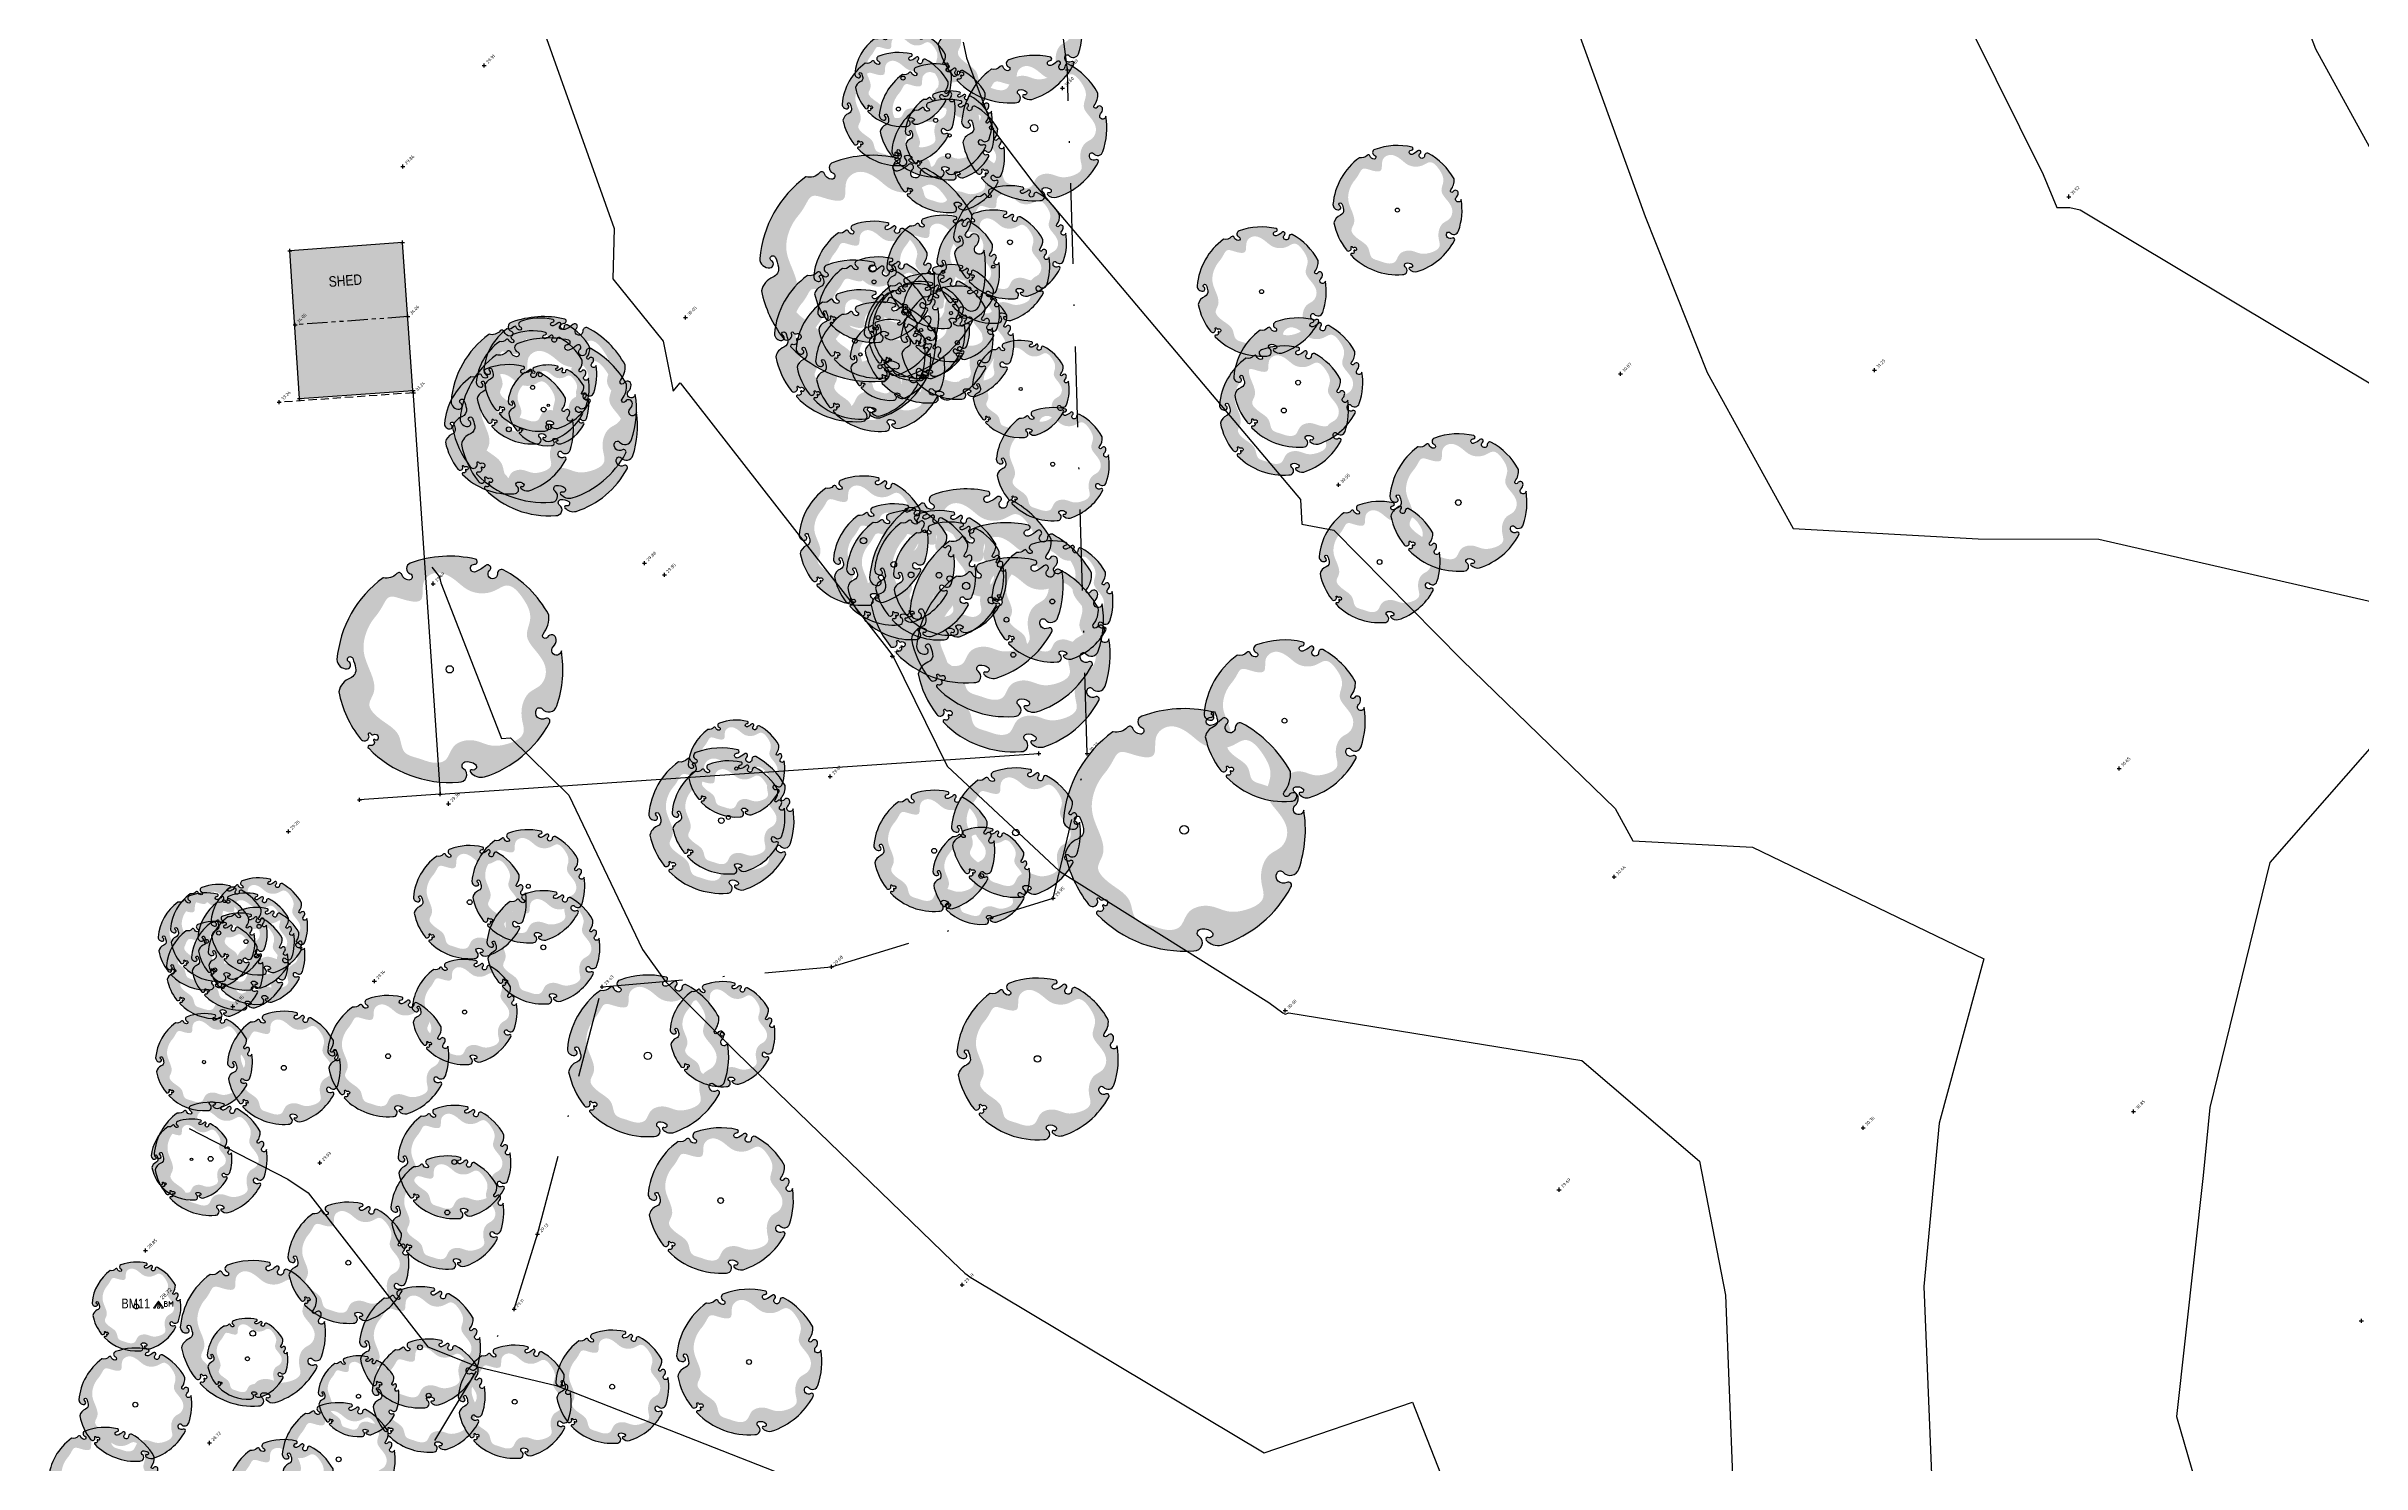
# Model space of a CAD drawing. Header units: metres. Extents: x 246075 to 247503, y 7418632 to 7419642.
# Drawn here: x 246483.1 to 246626.3, y 7419048.5 to 7419136.2 of the extents above; entities that cross this region are included whole.
import ezdxf
from ezdxf.enums import TextEntityAlignment as Align

# ---------------------------------------------------------------- set-up
doc = ezdxf.new("R2010")
doc.units = ezdxf.units.M
for name, pattern in [('DASHDOT', [10, 5, -2.5, 0, -2.5]), ('DASHED', [0.75, 0.5, -0.25]), ('PHANTOM', [2.5, 1.25, -0.25, 0.25, -0.25, 0.25, -0.25])]:
    doc.linetypes.add(name, pattern=pattern)
for name, color, linetype in [('-TEXT', 7, 'Continuous'), ('017_NAIL-L', 8, 'Continuous'), ('104_EXISTING_SURFACE-L', 35, 'Continuous'), ('104_EXISTING_SURFACE-S', 35, 'Continuous'), ('201_SINGLE_TREE-H', 63, 'Continuous'), ('201_SINGLE_TREE-S', 96, 'Continuous'), ('203_GROUP_TREES', 116, 'DASHDOT'), ('203_GROUP_TREES-L', 116, 'DASHDOT'), ('203_GROUP_TREES-S', 116, 'DASHDOT'), ('602_MINOR_BUILDING', 185, 'Continuous'), ('602_MINOR_BUILDING-S', 185, 'Continuous'), ('639_ROOF_RIDGE', 253, 'PHANTOM'), ('639_ROOF_RIDGE-L', 253, 'PHANTOM'), ('639_ROOF_RIDGE-S', 253, 'PHANTOM'), ('642_ROOF_GUTTER', 155, 'DASHED'), ('642_ROOF_GUTTER-L', 153, 'Continuous'), ('642_ROOF_GUTTER-S', 153, 'Continuous'), ('903_FENCE', 24, 'FENCELINE'), ('903_FENCE-S', 24, 'Continuous'), ('EX-BENCHMARK', 7, 'Continuous'), ('EX-BENCHMARK_(SLS)', 8, 'Continuous'), ('EX-BUILDING_LINE', 150, 'Continuous'), ('Surface_Contours_Major', 4, 'Continuous'), ('Surface_Contours_Minor', 253, 'Continuous')]:
    doc.layers.add(name, color=color, linetype=linetype)
doc.styles.add('BOLD', font='ARIALN.TTF')
doc.styles.add('ISO2.5', font='isocp.shx', dxfattribs={"height": 2.5})
doc.styles.get("Standard").update_dxf_attribs({"font": 'SIMPLEX.shx'})
doc.linetypes.add('FENCELINE', pattern='A,0.5,-0.2,["/",Standard,S=0.1,R=0,X=0,Y=-0.05],-0.25', length=0.95)

# ---------------------------------------------------------------- blocks, each defined once
blk = doc.blocks.new('BM')
at = {"color": 0, "linetype": 'Continuous', "lineweight": 13}
for p, q in [((0, 0), (-0.31, -0.44)), ((-0.19, -0.44), (0, 0)), ((0, 0), (-0.06, -0.44)), ((0, 0), (0.19, -0.44)), ((0.31, -0.44), (0, 0)), ((0, 0), (0.06, -0.44)), ((-0.31, -0.44), (-0.19, -0.44)), ((-0.06, -0.44), (0.06, -0.44)), ((0.19, -0.44), (0.31, -0.44)), ((0.47, -0.02), (0.38, -0.02)), ((0.38, -0.02), (0.38, -0.34)), ((0.47, -0.16), (0.38, -0.16)), ((0.38, -0.16), (0.39, -0.16)), ((0.38, -0.34), (0.47, -0.34)), ((0.38, -0.34), (0.39, -0.34)), ((0.52, -0.04), (0.47, -0.02)), ((0.47, -0.16), (0.52, -0.14)), ((0.52, -0.17), (0.47, -0.16)), ((0.47, -0.34), (0.52, -0.33)), ((0.54, -0.09), (0.52, -0.04)), ((0.52, -0.14), (0.54, -0.09)), ((0.55, -0.21), (0.52, -0.17)), ((0.52, -0.33), (0.55, -0.29)), ((0.56, -0.25), (0.55, -0.21)), ((0.55, -0.29), (0.56, -0.25)), ((0.67, -0.34), (0.67, -0.02)), ((0.67, -0.02), (0.78, -0.19)), ((0.78, -0.19), (0.89, -0.02)), ((0.89, -0.02), (0.89, -0.34))]:
    blk.add_line(p, q, dxfattribs=at)
blk = doc.blocks.new('201C')
at = {"layer": '201_SINGLE_TREE-H', "transparency": 33554534}
h = blk.add_hatch(color=256, dxfattribs=at)
h.paths.add_polyline_path([(-0.3717, -0.3344, 0.222926), (0.0196, -0.4996, 0.770799), (0.0439, -0.4417, -0.650302), (0.0511, -0.4116, -0.234737), (0.0964, -0.4247, -0.847312), (0.0816, -0.4475, 0.78443), (0.0732, -0.4583, 0.276934), (0.1352, -0.4813, 0.193599), (0.4309, -0.2536, 0.800435), (0.4144, -0.2337, -0.75216), (0.3757, -0.1925, -0.528914), (0.4006, -0.1909, 0.594112), (0.4663, -0.1804, 0.123805), (0.4962, 0.0616, -1.41759), (0.4607, 0.0811, 0.206906), (0.4758, 0.1133, 0.759729), (0.4374, 0.1252, -1.073307), (0.4187, 0.1392, 0.194379), (0.4474, 0.2231, 0.144612), (0.2544, 0.4304, 0.53339), (0.2277, 0.4128, -1.592592), (0.1939, 0.4293, 1.030038), (0.1758, 0.4513, -0.10361), (0.1314, 0.4262, -1.238487), (0.1282, 0.4593, 0.884725), (0.1336, 0.4818, 0.147549), (-0.1551, 0.4753, 0.71725), (-0.1579, 0.4291, -0.864032), (-0.1646, 0.4015, -0.310704), (-0.1946, 0.4266, 0.58143), (-0.2167, 0.4321, -0.281558), (-0.2766, 0.4162), (-0.2775, 0.4159, 0.217121), (-0.4959, 0.0634), (-0.4959, 0.0634, 0.440011), (-0.4522, 0.021, 0.723973), (-0.4442, 0.0516, -1.384648), (-0.4262, 0.0659, -0.051107), (-0.4149, 0.0223, -0.361502), (-0.441, -0.0208, 0.256822), (-0.4937, -0.0791, 0.116166), (-0.4065, -0.2911, 0.67803), (-0.3682, -0.2843, 0.170035), (-0.3696, -0.274, -1.054701), (-0.3596, -0.2696, 0.431903), (-0.3468, -0.2749, -0.910728), (-0.3329, -0.2993, -0.42046), (-0.3418, -0.2976, 1.007885), (-0.3479, -0.3018, -0.766634), (-0.3646, -0.3216, 0.938602), (-0.3717, -0.3344)])
edge = h.paths.add_edge_path(flags=16)
edge.add_spline(control_points=[(-0.3177, 0.2468), (-0.303, 0.2628), (-0.2856, 0.2893), (-0.256, 0.3411), (-0.1928, 0.3155), (-0.0921, 0.286), (-0.1162, 0.3941), (-0.0359, 0.4462), (0.0392, 0.3985), (0.1028, 0.3299), (0.1957, 0.3214), (0.2784, 0.3804), (0.3442, 0.2961), (0.3785, 0.2147), (0.3303, 0.1307), (0.3915, 0.0592), (0.4378, -0.0139), (0.4055, -0.0919), (0.3459, -0.1091), (0.3102, -0.1666), (0.3057, -0.2282), (0.3286, -0.3091), (0.2408, -0.3447), (0.1647, -0.3496), (0.103, -0.3142), (0.0463, -0.3153), (0.0047, -0.3356), (-0.0139, -0.3682), (-0.0327, -0.4069), (-0.0927, -0.4151), (-0.1463, -0.3868), (-0.23, -0.3665), (-0.2245, -0.2773), (-0.2864, -0.2294), (-0.3344, -0.1941), (-0.3737, -0.1409), (-0.3276, -0.0866), (-0.344, -0.0009), (-0.3866, 0.0828), (-0.3665, 0.1796), (-0.3359, 0.2271), (-0.3177, 0.2468)], knot_values=[0, 0, 0, 0, 0.064972, 0.101243, 0.15652, 0.245586, 0.324463, 0.387907, 0.486094, 0.554514, 0.671826, 0.728629, 0.823661, 0.919885, 0.989953, 1.075257, 1.171704, 1.23593, 1.293575, 1.346478, 1.426142, 1.479146, 1.570817, 1.644481, 1.712561, 1.774901, 1.807, 1.846291, 1.885582, 1.928182, 2.007036, 2.074591, 2.151638, 2.226455, 2.293426, 2.340744, 2.397548, 2.47317, 2.587294, 2.673595, 2.754259, 2.754259, 2.754259, 2.754259], degree=3, periodic=0)
at = {"layer": '201_SINGLE_TREE-S'}
blk.add_lwpolyline([(-0.3717, -0.3344, 0.222926), (0.0196, -0.4996, 0.770799), (0.0439, -0.4417, -0.650302), (0.0511, -0.4116, -0.234737), (0.0964, -0.4247, -0.847312), (0.0816, -0.4475, 0.78443), (0.0732, -0.4583, 0.276934), (0.1352, -0.4813, 0.193599), (0.4309, -0.2536, 0.800435), (0.4144, -0.2337, -0.75216), (0.3757, -0.1925, -0.528914), (0.4006, -0.1909, 0.594112), (0.4663, -0.1804, 0.123805), (0.4962, 0.0616, -1.41759), (0.4607, 0.0811, 0.206906), (0.4758, 0.1133, 0.759729), (0.4374, 0.1252, -1.073307), (0.4187, 0.1392, 0.194379), (0.4474, 0.2231, 0.144612), (0.2544, 0.4304, 0.53339), (0.2277, 0.4128, -1.592592), (0.1939, 0.4293, 1.030038), (0.1758, 0.4513, -0.10361), (0.1314, 0.4262, -1.238487), (0.1282, 0.4593, 0.884725), (0.1336, 0.4818, 0.147549), (-0.1551, 0.4753, 0.71725), (-0.1579, 0.4291, -0.864032), (-0.1646, 0.4015, -0.310704), (-0.1946, 0.4266, 0.58143), (-0.2167, 0.4321, -0.281558), (-0.2766, 0.4162), (-0.2775, 0.4159, 0.217121), (-0.4959, 0.0634), (-0.4959, 0.0634, 0.440011), (-0.4522, 0.021, 0.723973), (-0.4442, 0.0516, -1.384648), (-0.4262, 0.0659, -0.051107), (-0.4149, 0.0223, -0.361502), (-0.441, -0.0208, 0.256822), (-0.4937, -0.0791, 0.116166), (-0.4065, -0.2911, 0.67803), (-0.3682, -0.2843, 0.170035), (-0.3696, -0.274, -1.054701), (-0.3596, -0.2696, 0.431903), (-0.3468, -0.2749, -0.910728), (-0.3329, -0.2993, -0.42046), (-0.3418, -0.2976, 1.007885), (-0.3479, -0.3018, -0.766634), (-0.3646, -0.3216, 0.938602), (-0.3717, -0.3344)], format="xyb", dxfattribs=at)
blk = doc.blocks.new('201T')
at = {"layer": '201_SINGLE_TREE-S'}
blk.add_circle((0, 0), 0.5, dxfattribs=at)
blk = doc.blocks.new('CROSS')
at = {"color": 0, "linetype": 'Continuous'}
for p, q in [((-0.5, 0), (0.5, 0)), ((0, -0.5), (0, 0.5))]:
    blk.add_line(p, q, dxfattribs=at)

msp = doc.modelspace()

# ---------------------------------------------------------------- hatches: boundary and pattern name
at = {"layer": 'EX-BUILDING_LINE'}
h = msp.add_hatch(color=9, dxfattribs=at)
h.dxf.hatch_style = 1
h.paths.add_polyline_path([(246505.13, 7419124.09), (246498.15, 7419123.58), (246498.75, 7419114.44), (246505.77, 7419114.94)])

# ---------------------------------------------------------------- linework, layer by layer
at = {"layer": '203_GROUP_TREES'}
for p, q in [((246546.25, 7419134.77), (246542.34, 7419165.52)), ((246547.48, 7419092.48), (246546.25, 7419134.77)), ((246545.37, 7419083.53), (246547.48, 7419092.48)), ((246531.66, 7419079.28), (246545.37, 7419083.53)), ((246517.47, 7419078.05), (246531.66, 7419079.28)), ((246513.48, 7419062.74), (246517.47, 7419078.05)), ((246512.02, 7419058.11), (246513.48, 7419062.74)), ((246501.92, 7419041.33), (246512.02, 7419058.11))]:
    msp.add_line(p, q, dxfattribs=at)
at = {"layer": '602_MINOR_BUILDING'}
for p, q in [((246505.13, 7419124.09), (246498.15, 7419123.58)), ((246498.75, 7419114.44), (246498.15, 7419123.58)), ((246505.77, 7419114.94), (246505.13, 7419124.09)), ((246498.75, 7419114.44), (246505.77, 7419114.94))]:
    msp.add_line(p, q, dxfattribs=at)
at = {"layer": '639_ROOF_RIDGE'}
msp.add_line((246505.46, 7419119.51), (246498.48, 7419119), dxfattribs=at)
at = {"layer": '642_ROOF_GUTTER'}
msp.add_line((246505.8, 7419114.8), (246497.5, 7419114.21), dxfattribs=at)
at = {"layer": '903_FENCE'}
for p, q in [((246505.75, 7419114.94), (246507.46, 7419089.96)), ((246507.46, 7419089.96), (246544.48, 7419092.49)), ((246507.46, 7419089.96), (246502.47, 7419089.62))]:
    msp.add_line(p, q, dxfattribs=at)
at = {"layer": 'Surface_Contours_Major'}
for points, elevation in [([(246575.56, 7419143.48), (246581.99, 7419125.7), (246585.83, 7419116.05), (246591.14, 7419106.4), (246602.58, 7419105.77), (246610.06, 7419105.75), (246630.86, 7419100.98)], 31), ([(246620.61, 7419143.58), (246623.45, 7419136.08), (246628.94, 7419126.1)], 32), ([(246513.83, 7419137.3), (246518.22, 7419124.97), (246518.14, 7419121.85), (246521.25, 7419118), (246521.86, 7419114.89), (246522.29, 7419115.42), (246535.2, 7419098.86), (246535.44, 7419098.55), (246535.47, 7419098.52), (246535.47, 7419098.48), (246538.82, 7419091.71), (246545.76, 7419085.21), (246558.7, 7419077.07), (246559.58, 7419076.45), (246559.72, 7419076.36), (246559.94, 7419076.44), (246578.07, 7419073.5), (246585.35, 7419067.27), (246586.95, 7419058.98), (246587.42, 7419047.26)], 30), ([(246632.23, 7419098.98), (246620.62, 7419085.74), (246616.91, 7419070.58), (246616.5, 7419066.38), (246614.86, 7419051.46), (246621.06, 7419030.03), (246621.14, 7419029.79), (246622.11, 7419029.26), (246622.65, 7419029.25), (246624.02, 7419027.58), (246624.58, 7419026.91), (246624.71, 7419026.49), (246627.77, 7419014.29)], 31), ([(246491.92, 7419069.29), (246498.03, 7419066.16), (246499.28, 7419065.3), (246506.69, 7419055.77), (246509.85, 7419054.51), (246514.62, 7419053.38), (246531.38, 7419046.81)], 29)]:
    msp.add_lwpolyline(points, dxfattribs=dict(at, elevation=elevation))
at = {"layer": 'Surface_Contours_Minor'}
for points, elevation in [([(246596.39, 7419148.93), (246606.6, 7419128.31), (246607.46, 7419126.27), (246608.25, 7419126.27), (246608.9, 7419126.12), (246633.56, 7419111.35)], 31.5), ([(246539.8, 7419136.48), (246540.01, 7419135.51), (246541.67, 7419131.04), (246544.18, 7419127.74), (246560.66, 7419108.2), (246560.75, 7419106.67), (246562.74, 7419106.29), (246570.66, 7419098.25), (246580.13, 7419089.08), (246581.23, 7419087.09), (246588.62, 7419086.68), (246602.93, 7419079.79), (246600.18, 7419069.62), (246599.23, 7419059.52), (246599.76, 7419046.38)], 30.5), ([(246506.93, 7419104.02), (246507.42, 7419103.42), (246507.49, 7419103.04), (246511.25, 7419093.42), (246511.81, 7419093.45), (246515.4, 7419089.91), (246519.97, 7419080.36), (246521.37, 7419078.39), (246525.81, 7419073.96), (246539.15, 7419061.05), (246539.91, 7419060.33), (246540.28, 7419060.07), (246558.43, 7419049.23), (246567.6, 7419052.36), (246570.69, 7419044.48)], 29.5)]:
    msp.add_lwpolyline(points, dxfattribs=dict(at, elevation=elevation))

# ---------------------------------------------------------------- block references
at = {"layer": '104_EXISTING_SURFACE-S', "xscale": 0.25, "yscale": 0.25, "zscale": 0.25}
for p in [(246510.17, 7419135.05), (246505.14, 7419128.8), (246608.19, 7419126.93), (246522.62, 7419119.45), (246580.46, 7419115.97), (246596.17, 7419116.2), (246563.02, 7419109.11), (246520.09, 7419104.26), (246507.01, 7419102.99), (246521.32, 7419103.53), (246535.42, 7419098.5), (246611.31, 7419091.55), (246531.58, 7419091.06), (246507.96, 7419089.38), (246498.06, 7419087.66), (246580.08, 7419084.85), (246503.38, 7419078.4), (246494.62, 7419076.84), (246559.73, 7419076.58), (246612.2, 7419070.34), (246595.47, 7419069.33), (246500.01, 7419067.16), (246576.66, 7419065.5), (246489.22, 7419061.74), (246539.74, 7419059.61), (246626.29, 7419057.38), (246493.19, 7419049.83)]:
    msp.add_blockref('CROSS', p, dxfattribs=at)
at = {"layer": '201_SINGLE_TREE-S', "rotation": 2.3}
for name, p, xscale, yscale, zscale in [('201C', (246542.67, 7419137.23), 9, 9, 9), ('201C', (246536.08, 7419134.27), 6, 6, 6), ('201C', (246535.8, 7419132.35), 7, 7, 7), ('201C', (246544.19, 7419131.17), 9, 9, 9), ('201C', (246538.1, 7419131.65), 7, 7, 7), ('201T', (246536.08, 7419134.27), 0.25, 0.25, 0.25), ('201C', (246538.87, 7419129.45), 7, 7, 7), ('201C', (246538.96, 7419130.72), 5.5, 5.5, 5.5), ('201T', (246535.8, 7419132.35), 0.25, 0.25, 0.25), ('201T', (246538.1, 7419131.65), 0.25, 0.25, 0.25), ('201T', (246544.19, 7419131.17), 0.45, 0.45, 0.45), ('201T', (246538.96, 7419130.72), 0.2, 0.2, 0.2), ('201C', (246566.66, 7419126.1), 8, 8, 8), ('201C', (246534.19, 7419122.49), 14, 14, 14), ('201T', (246538.87, 7419129.45), 0.3, 0.3, 0.3), ('201C', (246542.7, 7419124.11), 7, 7, 7), ('201C', (246538.56, 7419122.28), 7, 7, 7), ('201C', (246541.66, 7419122.6), 7, 7, 7), ('201T', (246566.66, 7419126.1), 0.25, 0.25, 0.25), ('201C', (246534.29, 7419121.66), 7.5, 7.5, 7.5), ('201T', (246542.7, 7419124.11), 0.3, 0.3, 0.3), ('201C', (246558.26, 7419121.06), 8, 8, 8), ('201C', (246533.11, 7419118.01), 10, 10, 10), ('201C', (246534.54, 7419119.45), 7.5, 7.5, 7.5), ('201C', (246539.05, 7419119.73), 6, 6, 6), ('201C', (246537.66, 7419118.17), 8, 8, 8), ('201C', (246536.92, 7419118.54), 6, 6, 6), ('201T', (246534.19, 7419122.49), 0.45, 0.45, 0.45), ('201C', (246537.2, 7419118.68), 6, 6, 6), ('201T', (246534.29, 7419121.66), 0.25, 0.25, 0.25), ('201C', (246539.44, 7419117.9), 7, 7, 7), ('201T', (246538.56, 7419122.28), 0.2, 0.2, 0.2), ('201T', (246541.66, 7419122.6), 0.2, 0.2, 0.2), ('201C', (246533.45, 7419117.17), 8, 8, 8), ('201C', (246534.66, 7419116.41), 8, 8, 8), ('201T', (246558.26, 7419121.06), 0.25, 0.25, 0.25), ('201C', (246513.85, 7419113.76), 11.5, 11.5, 11.5), ('201C', (246513.17, 7419115.13), 7, 7, 7), ('201C', (246513.64, 7419115.92), 7, 7, 7), ('201C', (246535.3, 7419116.83), 5, 5, 5), ('201T', (246534.54, 7419119.45), 0.25, 0.25, 0.25), ('201T', (246536.92, 7419118.54), 0.2, 0.2, 0.2), ('201T', (246537.2, 7419118.68), 0.2, 0.2, 0.2), ('201T', (246539.05, 7419119.73), 0.2, 0.2, 0.2), ('201C', (246560.52, 7419115.43), 8, 8, 8), ('201C', (246514.16, 7419112.69), 11, 11, 11), ('201T', (246533.11, 7419118.01), 0.3, 0.3, 0.3), ('201T', (246533.45, 7419117.17), 0.2, 0.2, 0.2), ('201T', (246537.66, 7419118.17), 0.2, 0.2, 0.2), ('201T', (246539.44, 7419117.9), 0.25, 0.25, 0.25), ('201C', (246543.36, 7419115.03), 6, 6, 6), ('201C', (246559.64, 7419113.7), 8, 8, 8), ('201C', (246511.7, 7419112.54), 8, 8, 8), ('201C', (246514.14, 7419114.02), 5, 5, 5), ('201T', (246513.64, 7419115.92), 0.25, 0.25, 0.25), ('201T', (246534.66, 7419116.41), 0.25, 0.25, 0.25), ('201T', (246535.3, 7419116.83), 0.15, 0.15, 0.15), ('201T', (246513.17, 7419115.13), 0.25, 0.25, 0.25), ('201T', (246543.36, 7419115.03), 0.2, 0.2, 0.2), ('201T', (246560.52, 7419115.43), 0.3, 0.3, 0.3), ('201T', (246513.85, 7419113.76), 0.3, 0.3, 0.3), ('201T', (246514.16, 7419112.69), 0.35, 0.35, 0.35), ('201T', (246514.14, 7419114.02), 0.15, 0.15, 0.15), ('201C', (246545.34, 7419110.38), 7, 7, 7), ('201T', (246559.64, 7419113.7), 0.3, 0.3, 0.3), ('201T', (246511.7, 7419112.54), 0.3, 0.3, 0.3), ('201C', (246570.43, 7419108.01), 8.5, 8.5, 8.5), ('201T', (246545.34, 7419110.38), 0.25, 0.25, 0.25), ('201C', (246533.64, 7419105.65), 8, 8, 8), ('201C', (246539.99, 7419102.85), 12, 12, 12), ('201C', (246535.51, 7419104.18), 7.5, 7.5, 7.5), ('201C', (246536.58, 7419103.53), 8, 8, 8), ('201C', (246538.31, 7419103.51), 8, 8, 8), ('201C', (246565.56, 7419104.33), 7.5, 7.5, 7.5), ('201T', (246570.43, 7419108.01), 0.35, 0.35, 0.35), ('201T', (246533.64, 7419105.65), 0.4, 0.4, 0.4), ('201C', (246538.97, 7419103.3), 7, 7, 7), ('201C', (246542.48, 7419100.76), 12, 12, 12), ('201C', (246545.32, 7419101.89), 7.5, 7.5, 7.5), ('201C', (246508.04, 7419097.69), 14, 14, 14), ('201T', (246535.51, 7419104.18), 0.35, 0.35, 0.35), ('201C', (246542.9, 7419098.59), 12, 12, 12), ('201T', (246565.56, 7419104.33), 0.3, 0.3, 0.3), ('201T', (246536.58, 7419103.53), 0.35, 0.35, 0.35), ('201T', (246538.31, 7419103.51), 0.35, 0.35, 0.35), ('201T', (246538.97, 7419103.3), 0.35, 0.35, 0.35), ('201T', (246539.99, 7419102.85), 0.45, 0.45, 0.45), ('201T', (246545.32, 7419101.89), 0.3, 0.3, 0.3), ('201T', (246542.48, 7419100.76), 0.3, 0.3, 0.3), ('201T', (246542.9, 7419098.59), 0.3, 0.3, 0.3), ('201C', (246559.68, 7419094.51), 10, 10, 10), ('201T', (246508.04, 7419097.69), 0.45, 0.45, 0.45), ('201C', (246525.77, 7419091.55), 6, 6, 6), ('201C', (246553.47, 7419087.76), 15, 15, 15), ('201T', (246559.68, 7419094.51), 0.3, 0.3, 0.3), ('201C', (246524.84, 7419088.33), 9, 9, 9), ('201C', (246525.28, 7419088.53), 7, 7, 7), ('201T', (246525.77, 7419091.55), 0.2, 0.2, 0.2), ('201C', (246543.06, 7419087.59), 8, 8, 8), ('201C', (246538.01, 7419086.46), 7.5, 7.5, 7.5), ('201T', (246524.84, 7419088.33), 0.35, 0.35, 0.35), ('201T', (246525.28, 7419088.53), 0.25, 0.25, 0.25), ('201C', (246512.9, 7419084.27), 7, 7, 7), ('201C', (246540.92, 7419084.91), 6, 6, 6), ('201T', (246543.06, 7419087.59), 0.4, 0.4, 0.4), ('201T', (246553.47, 7419087.76), 0.55, 0.55, 0.55), ('201C', (246509.28, 7419083.29), 7, 7, 7), ('201T', (246538.01, 7419086.46), 0.3, 0.3, 0.3), ('201C', (246493.75, 7419081.38), 6, 6, 6), ('201C', (246496.25, 7419081.79), 6, 6, 6), ('201C', (246513.83, 7419080.49), 7, 7, 7), ('201T', (246512.9, 7419084.27), 0.25, 0.25, 0.25), ('201T', (246540.92, 7419084.91), 0.3, 0.3, 0.3), ('201C', (246492.99, 7419080.86), 6, 6, 6), ('201C', (246495.05, 7419079.61), 6, 6, 6), ('201C', (246495.44, 7419080.85), 6, 6, 6), ('201C', (246496.09, 7419079.96), 6, 6, 6), ('201T', (246509.28, 7419083.29), 0.3, 0.3, 0.3), ('201C', (246493.51, 7419079.09), 6, 6, 6), ('201T', (246493.75, 7419081.38), 0.25, 0.25, 0.25), ('201T', (246496.25, 7419081.79), 0.25, 0.25, 0.25), ('201T', (246492.99, 7419080.86), 0.25, 0.25, 0.25), ('201T', (246495.44, 7419080.85), 0.25, 0.25, 0.25), ('201T', (246496.09, 7419079.96), 0.25, 0.25, 0.25), ('201C', (246508.96, 7419076.49), 6.5, 6.5, 6.5), ('201T', (246513.83, 7419080.49), 0.3, 0.3, 0.3), ('201T', (246493.51, 7419079.09), 0.25, 0.25, 0.25), ('201T', (246495.05, 7419079.61), 0.25, 0.25, 0.25), ('201C', (246520.3, 7419073.78), 10, 10, 10), ('201C', (246524.91, 7419075.12), 6.5, 6.5, 6.5), ('201C', (246544.4, 7419073.59), 10, 10, 10), ('201C', (246504.23, 7419073.76), 7.5, 7.5, 7.5), ('201C', (246492.84, 7419073.39), 6, 6, 6), ('201C', (246497.78, 7419073.04), 7, 7, 7), ('201T', (246508.96, 7419076.49), 0.25, 0.25, 0.25), ('201T', (246524.91, 7419075.12), 0.25, 0.25, 0.25), ('201T', (246492.84, 7419073.39), 0.2, 0.2, 0.2), ('201T', (246497.78, 7419073.04), 0.3, 0.3, 0.3), ('201T', (246504.23, 7419073.76), 0.3, 0.3, 0.3), ('201T', (246520.3, 7419073.78), 0.45, 0.45, 0.45), ('201T', (246544.4, 7419073.59), 0.4, 0.4, 0.4), ('201C', (246492.07, 7419067.37), 5, 5, 5), ('201C', (246493.25, 7419067.41), 7, 7, 7), ('201C', (246508.33, 7419067.21), 7, 7, 7), ('201C', (246524.8, 7419064.83), 9, 9, 9), ('201T', (246492.07, 7419067.37), 0.15, 0.15, 0.15), ('201T', (246493.25, 7419067.41), 0.3, 0.3, 0.3), ('201C', (246507.89, 7419064.09), 7, 7, 7), ('201T', (246508.33, 7419067.21), 0.3, 0.3, 0.3), ('201C', (246501.77, 7419060.98), 7.5, 7.5, 7.5), ('201T', (246507.89, 7419064.09), 0.3, 0.3, 0.3), ('201T', (246524.8, 7419064.83), 0.35, 0.35, 0.35), ('201C', (246495.86, 7419056.61), 9, 9, 9), ('201C', (246488.66, 7419058.27), 5.5, 5.5, 5.5), ('201T', (246501.77, 7419060.98), 0.3, 0.3, 0.3), ('201T', (246488.66, 7419058.27), 0.3, 0.3, 0.3), ('201C', (246506.2, 7419055.75), 7.5, 7.5, 7.5), ('201C', (246526.56, 7419054.84), 9, 9, 9), ('201C', (246495.53, 7419055.04), 5, 5, 5), ('201C', (246518.09, 7419053.31), 7, 7, 7), ('201C', (246488.59, 7419052.2), 7, 7, 7), ('201T', (246495.86, 7419056.61), 0.35, 0.35, 0.35), ('201C', (246506.74, 7419052.76), 7, 7, 7), ('201T', (246506.2, 7419055.75), 0.3, 0.3, 0.3), ('201C', (246512.06, 7419052.38), 7, 7, 7), ('201T', (246495.53, 7419055.04), 0.25, 0.25, 0.25), ('201C', (246502.4, 7419052.72), 5, 5, 5), ('201T', (246526.56, 7419054.84), 0.3, 0.3, 0.3), ('201T', (246502.4, 7419052.72), 0.25, 0.25, 0.25), ('201T', (246506.74, 7419052.76), 0.3, 0.3, 0.3), ('201T', (246518.09, 7419053.31), 0.3, 0.3, 0.3), ('201T', (246488.59, 7419052.2), 0.3, 0.3, 0.3), ('201C', (246501.17, 7419048.82), 7, 7, 7), ('201T', (246512.06, 7419052.38), 0.3, 0.3, 0.3), ('201C', (246486.7, 7419047.29), 7, 7, 7), ('201C', (246497.76, 7419046.54), 7, 7, 7), ('201T', (246501.17, 7419048.82), 0.3, 0.3, 0.3)]:
    msp.add_blockref(name, p, dxfattribs=dict(at, xscale=xscale, yscale=yscale, zscale=zscale))
at = {"layer": '203_GROUP_TREES-S', "xscale": 0.25, "yscale": 0.25, "zscale": 0.25}
for p in [(246546.25, 7419134.77), (246545.95, 7419133.64), (246547.48, 7419092.48), (246545.37, 7419083.53), (246531.66, 7419079.28), (246517.47, 7419078.05), (246513.48, 7419062.74), (246512.02, 7419058.11)]:
    msp.add_blockref('CROSS', p, dxfattribs=at)
at = {"layer": '602_MINOR_BUILDING-S', "xscale": 0.25, "yscale": 0.25, "zscale": 0.25}
for p in [(246498.15, 7419123.58), (246505.13, 7419124.09), (246498.75, 7419114.44), (246505.77, 7419114.94)]:
    msp.add_blockref('CROSS', p, dxfattribs=at)
at = {"layer": '639_ROOF_RIDGE-S', "xscale": 0.25, "yscale": 0.25, "zscale": 0.25}
for p in [(246498.48, 7419119), (246505.46, 7419119.51)]:
    msp.add_blockref('CROSS', p, dxfattribs=at)
at = {"layer": '642_ROOF_GUTTER-S', "xscale": 0.25, "yscale": 0.25, "zscale": 0.25}
for p in [(246497.5, 7419114.21), (246505.8, 7419114.8)]:
    msp.add_blockref('CROSS', p, dxfattribs=at)
at = {"layer": '903_FENCE-S', "xscale": 0.25, "yscale": 0.25, "zscale": 0.25}
for p in [(246505.75, 7419114.94), (246544.48, 7419092.49), (246507.46, 7419089.96), (246502.47, 7419089.62)]:
    msp.add_blockref('CROSS', p, dxfattribs=at)
at = {"layer": 'EX-BENCHMARK_(SLS)'}
msp.add_blockref('BM', (246490.02, 7419058.61), dxfattribs=at)

# ---------------------------------------------------------------- texts
at = {"layer": '-TEXT', "style": 'BOLD'}
msp.add_text('SHED', height=0.65, rotation=4.1343, dxfattribs=at).set_placement((246501.61, 7419121.42), align=Align.CENTER)
at = {"layer": '017_NAIL-L', "style": 'ISO2.5'}
msp.add_text('28.72', height=0.25, rotation=45, dxfattribs=at).set_placement((246490.19, 7419058.77), align=Align.MIDDLE_LEFT)
at = {"layer": '104_EXISTING_SURFACE-L', "style": 'ISO2.5'}
for s, p in [('29.91', (246510.34, 7419135.22)), ('29.86', (246505.31, 7419128.97)), ('31.52', (246608.36, 7419127.09)), ('30.05', (246522.79, 7419119.62)), ('30.87', (246580.62, 7419116.13)), ('31.25', (246596.34, 7419116.37)), ('30.55', (246563.19, 7419109.27)), ('29.88', (246520.26, 7419104.43)), ('29.85', (246521.48, 7419103.7)), ('29.49', (246507.18, 7419103.16)), ('30.00', (246535.59, 7419098.67)), ('29.81', (246531.74, 7419091.23)), ('30.65', (246611.47, 7419091.72)), ('29.36', (246508.13, 7419089.54)), ('29.26', (246498.22, 7419087.82)), ('30.44', (246580.24, 7419085.01)), ('29.14', (246503.54, 7419078.57)), ('29.15', (246494.79, 7419077.01)), ('30.00', (246559.9, 7419076.74)), ('30.36', (246595.64, 7419069.5)), ('30.85', (246612.37, 7419070.51)), ('29.03', (246500.17, 7419067.32)), ('29.69', (246576.83, 7419065.67)), ('28.85', (246489.39, 7419061.91)), ('29.49', (246539.91, 7419059.78)), ('28.72', (246493.35, 7419050))]:
    msp.add_text(s, height=0.2, rotation=45, dxfattribs=at).set_placement(p, align=Align.MIDDLE_LEFT)
at = {"layer": '203_GROUP_TREES-L', "style": 'ISO2.5'}
for s, p in [('30.60', (246546.12, 7419133.81)), ('30.61', (246546.41, 7419134.93)), ('30.23', (246547.64, 7419092.64)), ('29.95', (246545.53, 7419083.7)), ('29.68', (246531.82, 7419079.44)), ('29.43', (246517.64, 7419078.22)), ('29.13', (246513.64, 7419062.91)), ('29.11', (246512.18, 7419058.28))]:
    msp.add_text(s, height=0.2, rotation=45, dxfattribs=at).set_placement(p, align=Align.MIDDLE_LEFT)
at = {"layer": '639_ROOF_RIDGE-L', "style": 'ISO2.5'}
for p in [(246505.62, 7419119.68), (246498.64, 7419119.17)]:
    msp.add_text('34.06', height=0.2, rotation=45, dxfattribs=at).set_placement(p, align=Align.MIDDLE_LEFT)
at = {"layer": '642_ROOF_GUTTER-L', "style": 'ISO2.5'}
for p in [(246497.67, 7419114.38), (246505.97, 7419114.96)]:
    msp.add_text('33.24', height=0.2, rotation=45, dxfattribs=at).set_placement(p, align=Align.MIDDLE_LEFT)
at = {"layer": 'EX-BENCHMARK', "color": 2, "style": 'BOLD'}
msp.add_text('BM11', height=0.595, dxfattribs=at).set_placement((246488.62, 7419058.46), align=Align.MIDDLE)

doc.saveas('drawing.dxf')
